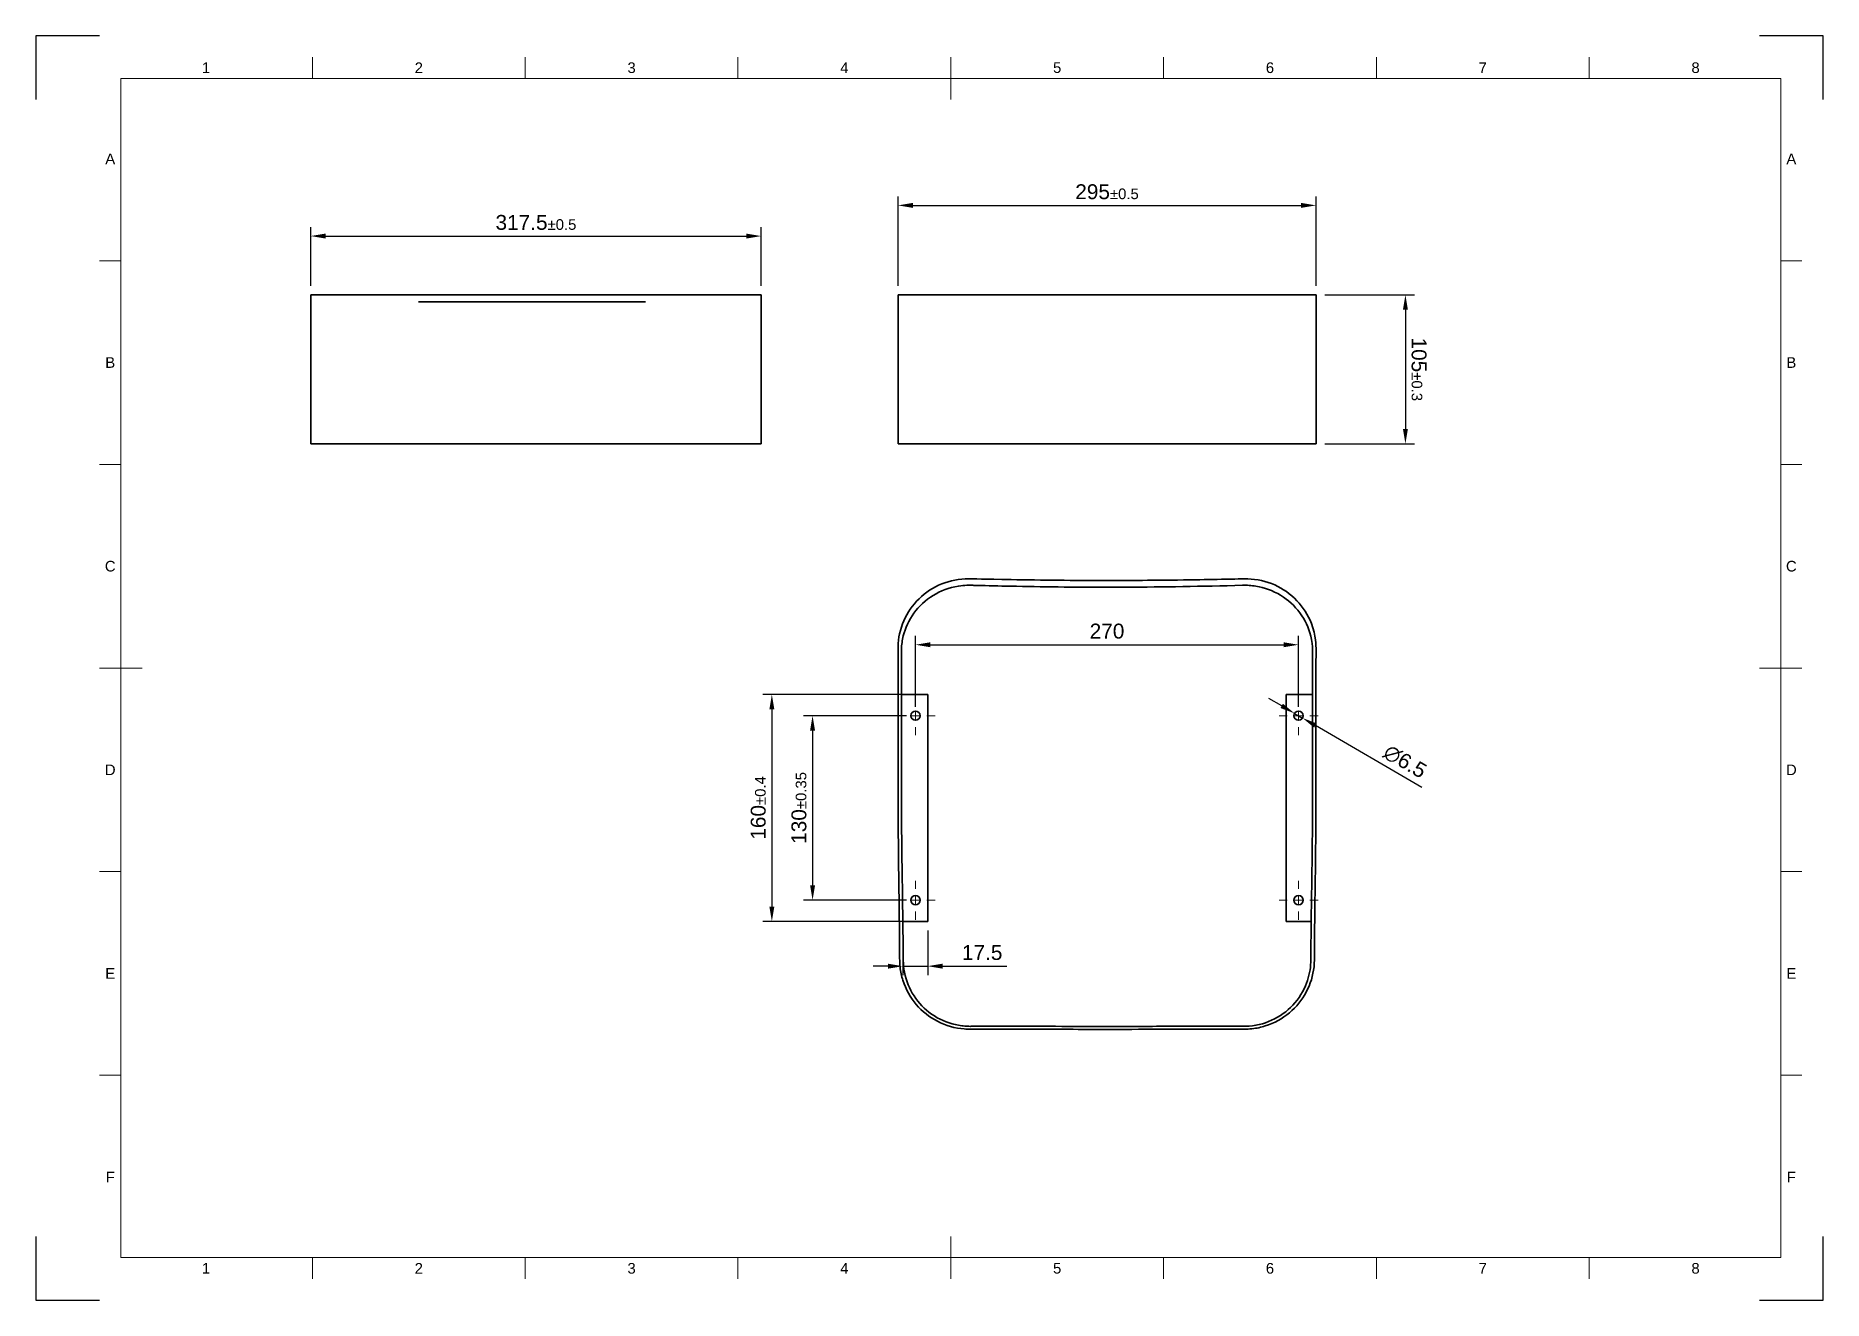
# Model space of a CAD drawing. Header units: millimetres. Extents: x 0 to 420, y 0 to 297.
import ezdxf
from ezdxf.enums import TextEntityAlignment as Align

# ---------------------------------------------------------------- set-up
doc = ezdxf.new("R2010")
doc.units = ezdxf.units.MM
doc.header["$LTSCALE"] = 0.75
doc.linetypes.add('CENTER2', pattern=[28.575, 19.05, -3.175, 3.175, -3.175])
for name, color, linetype, lineweight in [('BORDER', 7, 'Continuous', 18), ('FD_Dimensions', 7, 'Continuous', 18), ('Smart Centers', 7, 'CENTER2', 18), ('Visible', 7, 'Continuous', 35)]:
    doc.layers.add(name, color=color, linetype=linetype, lineweight=lineweight)
doc.styles.add('FusionTitle', font='arial.ttf')
doc.styles.get("Standard").update_dxf_attribs({"font": 'arial.ttf'})
doc.dimstyles.new('Dim-ISO-25', dxfattribs={"dimtxt": 3.5, "dimasz": 3.5, "dimexe": 2.1, "dimexo": 2.1, "dimgap": 1.4, "dimtad": 1, "dimdsep": 46, "dimtxsty": 'Standard', "dimcen": 0, "dimazin": 2, "dimtp": 0.1, "dimtm": 0.1, "dimtfac": 0.714286, "dimtmove": 0, "dimatfit": 3, "dimfxl": 1, "dimarcsym": 0})

# ---------------------------------------------------------------- blocks, each defined once
blk = doc.blocks.new('ISO_A3_SHEET')
at = {"layer": 'BORDER'}
for p, q in [((65, 292), (65, 287)), ((115, 292), (115, 287)), ((165, 292), (165, 287)), ((215, 292), (215, 282)), ((265, 292), (265, 287)), ((315, 292), (315, 287)), ((365, 292), (365, 287)), ((410, 287), (20, 287)), ((20, 287), (20, 10)), ((410, 287), (410, 10)), ((15, 244.16666), (20, 244.16666)), ((415, 244.16666), (410, 244.16666)), ((15, 196.33333), (20, 196.33333)), ((415, 196.33333), (410, 196.33333)), ((15, 148.5), (25, 148.5)), ((415, 148.5), (405, 148.5)), ((15, 100.66667), (20, 100.66667)), ((415, 100.66667), (410, 100.66667)), ((15, 52.83334), (20, 52.83334)), ((415, 52.83334), (410, 52.83334)), ((215, 5), (215, 15)), ((20, 10), (410, 10)), ((65, 5), (65, 10)), ((115, 5), (115, 10)), ((165, 5), (165, 10)), ((265, 5), (265, 10)), ((315, 5), (315, 10)), ((365, 5), (365, 10))]:
    blk.add_line(p, q, dxfattribs=at)
at = {"layer": 'Defpoints'}
for p, q in [((15, 297), (0, 297)), ((0, 297), (0, 282)), ((420, 297), (405, 297)), ((420, 282), (420, 297)), ((0, 15), (0, 0)), ((420, 0), (420, 15)), ((0, 0), (15, 0)), ((405, 0), (420, 0))]:
    blk.add_line(p, q, dxfattribs=at)
at = {"layer": 'BORDER', "style": 'FusionTitle'}
for s, p in [('1', (40, 289.5)), ('2', (90, 289.5)), ('3', (140, 289.5)), ('4', (190, 289.5)), ('5', (240, 289.5)), ('6', (290, 289.5)), ('7', (340, 289.5)), ('8', (390, 289.5)), ('A', (17.5, 268.08333)), ('A', (412.5, 268.08333)), ('B', (17.5, 220.25)), ('B', (412.5, 220.25)), ('C', (17.5, 172.41667)), ('C', (412.5, 172.41667)), ('D', (17.5, 124.58334)), ('D', (412.5, 124.58334)), ('E', (17.5, 76.75001)), ('E', (412.5, 76.75001)), ('F', (17.5, 28.91668)), ('F', (412.5, 28.91668)), ('1', (40, 7.5)), ('2', (90, 7.5)), ('3', (140, 7.5)), ('4', (190, 7.5)), ('5', (240, 7.5)), ('6', (290, 7.5)), ('7', (340, 7.5)), ('8', (390, 7.5))]:
    blk.add_text(s, height=2.5, dxfattribs=at).set_placement(p, align=Align.MIDDLE)
blk = doc.blocks.new('*U5')
at = {"layer": 'Smart Centers', "color": 0, "ltscale": 0.75, "transparency": 16777216}
for p, q in [((0, 2.678906), (0, 4.583333)), ((-4.583333, 0), (-2.678906, 0)), ((2.678906, 0), (4.583333, 0)), ((0, -4.583333), (0, -2.678906))]:
    blk.add_line(p, q, dxfattribs=at)
at = {"layer": 'Smart Centers', "color": 0, "linetype": 'Continuous', "ltscale": 0.75, "transparency": 16777216}
for p, q in [((-0.892969, 0), (0.892969, 0)), ((0, -0.892969), (0, 0.892969))]:
    blk.add_line(p, q, dxfattribs=at)
blk = doc.blocks.new('*U6')
at = {"layer": 'Smart Centers', "color": 0, "ltscale": 0.75, "transparency": 16777216}
for p, q in [((0, 2.678906), (0, 4.583333)), ((-4.583333, 0), (-2.678906, 0)), ((2.678906, 0), (4.583333, 0)), ((0, -4.583333), (0, -2.678906))]:
    blk.add_line(p, q, dxfattribs=at)
at = {"layer": 'Smart Centers', "color": 0, "linetype": 'Continuous', "ltscale": 0.75, "transparency": 16777216}
for p, q in [((-0.892969, 0), (0.892969, 0)), ((0, -0.892969), (0, 0.892969))]:
    blk.add_line(p, q, dxfattribs=at)
blk = doc.blocks.new('*U7')
at = {"layer": 'Smart Centers', "color": 0, "ltscale": 0.75, "transparency": 16777216}
for p, q in [((0, 2.678906), (0, 4.583333)), ((-4.583333, 0), (-2.678906, 0)), ((2.678906, 0), (4.583333, 0)), ((0, -4.583333), (0, -2.678906))]:
    blk.add_line(p, q, dxfattribs=at)
at = {"layer": 'Smart Centers', "color": 0, "linetype": 'Continuous', "ltscale": 0.75, "transparency": 16777216}
for p, q in [((-0.892969, 0), (0.892969, 0)), ((0, -0.892969), (0, 0.892969))]:
    blk.add_line(p, q, dxfattribs=at)
blk = doc.blocks.new('*D17')
at = {"layer": 'Defpoints', "color": 0, "transparency": 16777216}
for p in [(300.821417, 257.158687), (202.602048, 236.158687), (300.821417, 236.158687)]:
    blk.add_point(p, dxfattribs=at)
at = {"layer": 'FD_Dimensions', "color": 0, "lineweight": -2, "transparency": 16777216}
for p, q in [((202.602048, 238.258687), (202.602048, 259.258687)), ((206.102048, 257.158687), (297.321417, 257.158687)), ((300.821417, 238.258687), (300.821417, 259.258687))]:
    blk.add_line(p, q, dxfattribs=at)
at = {"layer": 'FD_Dimensions', "color": 0, "transparency": 16777216}
for points in [[(206.102048, 257.742021), (206.102048, 256.575354), (202.602048, 257.158687)], [(297.321417, 257.742021), (297.321417, 256.575354), (300.821417, 257.158687)]]:
    blk.add_solid(points, dxfattribs=at)
at = {"layer": 'FD_Dimensions', "color": 0, "transparency": 16777216, "insert": (251.711733, 260.345693), "char_height": 3.5, "attachment_point": 5}
blk.add_mtext('295{\\H2.5;±0.5}', dxfattribs=at)
blk = doc.blocks.new('*D18')
at = {"layer": 'Defpoints', "color": 0, "transparency": 16777216}
for p in [(300.820666, 236.158687), (300.821417, 201.158687), (321.821417, 201.159138)]:
    blk.add_point(p, dxfattribs=at)
at = {"layer": 'FD_Dimensions', "color": 0, "lineweight": -2, "transparency": 16777216}
for p, q in [((302.920666, 236.158732), (323.920666, 236.159183)), ((321.820741, 232.659138), (321.821342, 204.659138)), ((302.921417, 201.158732), (323.921417, 201.159183))]:
    blk.add_line(p, q, dxfattribs=at)
at = {"layer": 'FD_Dimensions', "color": 0, "transparency": 16777216}
for points in [[(322.404074, 232.659151), (321.237408, 232.659126), (321.820666, 236.159138)], [(322.404676, 204.659151), (321.238009, 204.659126), (321.821417, 201.159138)]]:
    blk.add_solid(points, dxfattribs=at)
at = {"layer": 'FD_Dimensions', "color": 0, "transparency": 16777216, "insert": (325.008047, 218.659207), "char_height": 3.5, "attachment_point": 5, "rotation": 270.00120321}
blk.add_mtext('105{\\H2.5;±0.3}', dxfattribs=at)
blk = doc.blocks.new('*D19')
at = {"layer": 'Defpoints', "color": 0, "transparency": 16777216}
for p in [(296.711868, 153.957057), (206.711868, 137.296708), (296.711868, 137.296708)]:
    blk.add_point(p, dxfattribs=at)
at = {"layer": 'FD_Dimensions', "color": 0, "lineweight": -2, "transparency": 16777216}
for p, q in [((206.711868, 139.396708), (206.711868, 156.057057)), ((296.711868, 139.396708), (296.711868, 156.057057)), ((210.211868, 153.957057), (293.211868, 153.957057))]:
    blk.add_line(p, q, dxfattribs=at)
at = {"layer": 'FD_Dimensions', "color": 0, "transparency": 16777216}
for points in [[(210.211868, 154.54039), (210.211868, 153.373724), (206.711868, 153.957057)], [(293.211868, 154.54039), (293.211868, 153.373724), (296.711868, 153.957057)]]:
    blk.add_solid(points, dxfattribs=at)
at = {"layer": 'FD_Dimensions', "color": 0, "transparency": 16777216, "insert": (251.711868, 157.144062), "char_height": 3.5, "attachment_point": 5}
blk.add_mtext('270', dxfattribs=at)
blk = doc.blocks.new('*D20')
at = {"layer": 'Defpoints', "color": 0, "transparency": 16777216}
for p in [(206.711868, 137.296708), (182.523669, 93.963375), (206.711868, 93.963375)]:
    blk.add_point(p, dxfattribs=at)
at = {"layer": 'FD_Dimensions', "color": 0, "lineweight": -2, "transparency": 16777216}
for p, q in [((204.611868, 137.296708), (180.423669, 137.296708)), ((182.523669, 133.796708), (182.523669, 97.463375)), ((204.611868, 93.963375), (180.423669, 93.963375))]:
    blk.add_line(p, q, dxfattribs=at)
at = {"layer": 'FD_Dimensions', "color": 0, "transparency": 16777216}
for points in [[(181.940336, 133.796708), (183.107002, 133.796708), (182.523669, 137.296708)], [(181.940336, 97.463375), (183.107002, 97.463375), (182.523669, 93.963375)]]:
    blk.add_solid(points, dxfattribs=at)
at = {"layer": 'FD_Dimensions', "color": 0, "transparency": 16777216, "insert": (179.33547, 115.630041), "char_height": 3.5, "attachment_point": 5, "rotation": 90}
blk.add_mtext('130{\\H2.5;±0.35}', dxfattribs=at)
blk = doc.blocks.new('*D21')
at = {"layer": 'Defpoints', "color": 0, "transparency": 16777216}
for p in [(209.581913, 142.296563), (172.957299, 88.96352), (209.581913, 88.96352)]:
    blk.add_point(p, dxfattribs=at)
at = {"layer": 'FD_Dimensions', "color": 0, "lineweight": -2, "transparency": 16777216}
for p, q in [((207.481913, 142.296563), (170.857299, 142.296563)), ((172.957299, 138.796563), (172.957299, 92.46352)), ((207.481913, 88.96352), (170.857299, 88.96352))]:
    blk.add_line(p, q, dxfattribs=at)
at = {"layer": 'FD_Dimensions', "color": 0, "transparency": 16777216}
for points in [[(172.373965, 138.796563), (173.540632, 138.796563), (172.957299, 142.296563)], [(172.373965, 92.46352), (173.540632, 92.46352), (172.957299, 88.96352)]]:
    blk.add_solid(points, dxfattribs=at)
at = {"layer": 'FD_Dimensions', "color": 0, "transparency": 16777216, "insert": (169.770293, 115.630041), "char_height": 3.5, "attachment_point": 5, "rotation": 90}
blk.add_mtext('160{\\H2.5;±0.4}', dxfattribs=at)
blk = doc.blocks.new('*D22')
at = {"layer": 'Defpoints', "color": 0, "transparency": 16777216}
for p in [(203.742026, 88.96352), (209.581913, 88.96352), (209.581913, 78.46352)]:
    blk.add_point(p, dxfattribs=at)
at = {"layer": 'FD_Dimensions', "color": 0, "lineweight": -2, "transparency": 16777216}
for p, q in [((203.742026, 86.86352), (203.742026, 76.36352)), ((209.581913, 86.86352), (209.581913, 76.36352)), ((200.242026, 78.46352), (196.742026, 78.46352)), ((203.742026, 78.46352), (209.581913, 78.46352)), ((213.081913, 78.46352), (228.170112, 78.46352))]:
    blk.add_line(p, q, dxfattribs=at)
at = {"layer": 'FD_Dimensions', "color": 0, "transparency": 16777216}
for points in [[(200.242026, 79.046853), (200.242026, 77.880186), (203.742026, 78.46352)], [(213.081913, 79.046853), (213.081913, 77.880186), (209.581913, 78.46352)]]:
    blk.add_solid(points, dxfattribs=at)
at = {"layer": 'FD_Dimensions', "color": 0, "transparency": 16777216, "insert": (222.376012, 81.650525), "char_height": 3.5, "attachment_point": 5}
blk.add_mtext('17.5', dxfattribs=at)
blk = doc.blocks.new('*D23')
at = {"layer": 'Defpoints', "color": 0, "transparency": 16777216}
for p in [(170.448075, 249.953097), (64.604536, 236.158687), (170.448075, 236.158687)]:
    blk.add_point(p, dxfattribs=at)
at = {"layer": 'FD_Dimensions', "color": 0, "lineweight": -2, "transparency": 16777216}
for p, q in [((64.604536, 238.258687), (64.604536, 252.053097)), ((170.448075, 238.258687), (170.448075, 252.053097)), ((68.104536, 249.953097), (166.948075, 249.953097))]:
    blk.add_line(p, q, dxfattribs=at)
at = {"layer": 'FD_Dimensions', "color": 0, "transparency": 16777216}
for points in [[(68.104536, 250.53643), (68.104536, 249.369764), (64.604536, 249.953097)], [(166.948075, 250.53643), (166.948075, 249.369764), (170.448075, 249.953097)]]:
    blk.add_solid(points, dxfattribs=at)
at = {"layer": 'FD_Dimensions', "color": 0, "transparency": 16777216, "insert": (117.526306, 253.141296), "char_height": 3.5, "attachment_point": 5}
blk.add_mtext('317.5{\\H2.5;±0.5}', dxfattribs=at)
blk = doc.blocks.new('*U15')
at = {"layer": 'Smart Centers', "color": 0, "ltscale": 0.75, "transparency": 16777216}
for p, q in [((0, 2.678906), (0, 4.583333)), ((-4.583333, 0), (-2.678906, 0)), ((2.678906, 0), (4.583333, 0)), ((0, -4.583333), (0, -2.678906))]:
    blk.add_line(p, q, dxfattribs=at)
at = {"layer": 'Smart Centers', "color": 0, "linetype": 'Continuous', "ltscale": 0.75, "transparency": 16777216}
for p, q in [((-0.892969, 0), (0.892969, 0)), ((0, -0.892969), (0, 0.892969))]:
    blk.add_line(p, q, dxfattribs=at)
blk = doc.blocks.new('*D24')
at = {"layer": 'Defpoints', "color": 0, "transparency": 16777216}
for p in [(295.776055, 137.842479), (297.647681, 136.750938)]:
    blk.add_point(p, dxfattribs=at)
at = {"layer": 'FD_Dimensions', "color": 0, "lineweight": -2, "transparency": 16777216}
for p, q in [((292.75266, 139.605737), (289.729264, 141.368995)), ((295.776055, 137.842479), (297.647681, 136.750938)), ((325.683265, 120.400458), (300.671077, 134.98768))]:
    blk.add_line(p, q, dxfattribs=at)
at = {"layer": 'FD_Dimensions', "color": 0, "transparency": 16777216}
for points in [[(293.046536, 140.109636), (292.458783, 139.101837), (295.776055, 137.842479)], [(300.964953, 135.491579), (300.3772, 134.483781), (297.647681, 136.750938)]]:
    blk.add_solid(points, dxfattribs=at)
at = {"layer": 'FD_Dimensions', "color": 0, "transparency": 16777216, "insert": (321.720536, 126.514256), "char_height": 3.5, "attachment_point": 5, "rotation": 329.74906045}
blk.add_mtext('∅6.5', dxfattribs=at)

msp = doc.modelspace()

# ---------------------------------------------------------------- linework, layer by layer
at = {"layer": 'Visible', "extrusion": (0, 1, 0)}
for p, q in [((64.6045, 234.492), (64.6045, 236.1587)), ((64.6059, 236.1587), (89.9607, 236.1587)), ((89.9607, 236.1587), (143.2937, 236.1587)), ((143.2937, 236.1587), (170.4481, 236.1587)), ((170.4481, 234.492), (170.4481, 236.1587)), ((202.6023, 236.1587), (251.7119, 236.1587)), ((202.6023, 234.492), (202.6023, 236.1587)), ((251.7119, 236.1587), (300.8202, 236.1587)), ((300.8214, 234.492), (300.8214, 236.1587)), ((64.6045, 201.1587), (64.6045, 234.492)), ((89.9607, 234.492), (143.2937, 234.492)), ((170.4481, 201.1587), (170.4481, 234.492)), ((202.6023, 201.1587), (202.6023, 234.492)), ((300.8214, 201.1587), (300.8214, 234.492)), ((64.6512, 201.1587), (64.6059, 201.1587)), ((170.4481, 201.1587), (64.6515, 201.1587)), ((251.7119, 201.1587), (202.6023, 201.1587)), ((300.8202, 201.1587), (251.7119, 201.1587))]:
    msp.add_line(p, q, dxfattribs=at)
at = {"layer": 'Visible', "extrusion": (0, 2.966e-13, -1)}
for p, q in [((203.426, 142.2966), (209.5819, 142.2966)), ((209.5819, 142.2966), (209.5819, 88.9635)), ((293.8418, 142.2966), (299.9977, 142.2966)), ((293.8418, 88.9635), (293.8418, 142.2966)), ((209.5819, 88.9635), (203.742, 88.9635)), ((299.6817, 88.9635), (293.8418, 88.9635))]:
    msp.add_line(p, q, dxfattribs=at)
at = {"layer": 'Visible'}
for centre in [(206.7119, 137.2967), (296.7119, 137.2967), (206.7119, 93.9634), (296.7119, 93.9634)]:
    msp.add_circle(centre, 1.0833, dxfattribs=at)
for points, knots in [([(251.7119, 169.0558), (243.8782, 169.0573), (236.4731, 169.1341), (229.1684, 169.2571), (222.9767, 169.3614), (220.0969, 169.4452), (216.9969, 169.4648), (214.8507, 169.0314), (210.8448, 167.4217), (209.0445, 166.2231), (205.9821, 163.2521), (204.7835, 161.4815), (203.0887, 157.6063), (202.6545, 155.5272), (202.5903, 152.785), (202.6213, 151.8569), (202.6386, 133.37), (202.6398, 126.3161), (202.6413, 115.0442), (202.6382, 111.3531), (202.8042, 96.8375), (202.921, 89.9198), (202.9989, 79.4672), (202.9654, 79.3359), (203.2102, 77.1505), (203.436, 76.1176), (204.4225, 73.0015), (205.5122, 71.0898), (208.3078, 67.804), (210.01, 66.4856), (213.8616, 64.4841), (216.0091, 63.8906), (219.2315, 63.6209), (219.468, 63.6594), (224.619, 63.6993), (226.7198, 63.7046), (232.1566, 63.7021), (235.4448, 63.6835), (245.995, 63.6192), (250.5798, 63.5846), (266.1158, 63.6677), (272.9222, 63.7291), (284.1351, 63.6663), (284.3552, 63.5996), (286.8567, 63.8835), (287.8974, 64.1096), (291.0205, 65.0897), (292.9401, 66.163), (296.215, 68.8997), (297.5258, 70.5411), (299.5172, 74.239), (300.1276, 76.2805), (300.4576, 79.3867), (300.4299, 79.6688), (300.4602, 84.4834), (300.4824, 86.7079), (300.5603, 93.4491), (300.6287, 97.9878), (300.812, 113.0158), (300.783, 118.8281), (300.7835, 123.6909), (300.7842, 127.5178), (300.7873, 136.2607), (300.7934, 145.8891), (300.8239, 153.7301), (300.8306, 156.1066), (298.9403, 160.9935), (297.7698, 162.7967), (294.8155, 165.9067), (293.0256, 167.1424), (289.0657, 168.9128), (286.9168, 169.3795), (284.2402, 169.4601), (283.8463, 169.4425), (277.8715, 169.3198), (275.1752, 169.2707), (268.68, 169.1682), (264.9133, 169.1231), (257.9876, 169.0685), (254.8161, 169.0567), (251.7119, 169.0558)], [-6.5751416, -6.5751416, -6.5751416, -6.5751416, 0, 0, 0, 5.57329667, 5.57329667, 20.14021579, 20.14021579, 35.49107122, 35.49107122, 51.68112709, 51.68112709, 68.84117483, 68.84117483, 74.75037941, 74.75037941, 77.13560051, 77.13560051, 81.87363831, 81.87363831, 86.59079916, 86.59079916, 89.37456921, 89.37456921, 92.09721497, 92.09721497, 98.06019888, 98.06019888, 104.2638376, 104.2638376, 111.07855507, 111.07855507, 114.55693484, 114.55693484, 117.07832159, 117.07832159, 121.26215843, 121.26215843, 130.84470795, 130.84470795, 138.72219255, 138.72219255, 144.16537664, 144.16537664, 148.34231543, 148.34231543, 157.38969576, 157.38969576, 166.57879571, 166.57879571, 176.41062516, 176.41062516, 181.5387651, 181.5387651, 186.1195045, 186.1195045, 195.93655285, 195.93655285, 219.33041895, 219.33041895, 263.30512302, 263.30512302, 340.04252585, 340.04252585, 350.769866, 350.769866, 358.47022377, 358.47022377, 366.69042786, 366.69042786, 375.45995241, 375.45995241, 377.75913212, 377.75913212, 379.747831, 379.747831, 382.67890611, 382.67890611, 385.28438518, 385.28438518, 385.28438518, 385.28438518]), ([(251.7119, 167.4683), (253.2063, 167.4686), (254.7084, 167.4719), (264.8704, 167.5191), (273.9808, 167.6752), (283.7119, 167.9315), (283.9598, 167.9388), (285.3273, 167.9178), (286.3808, 167.8092), (289.42, 167.162), (291.3781, 166.3723), (294.8142, 164.0323), (296.2994, 162.5895), (298.5538, 159.1793), (299.3674, 157.3028), (300.0128, 153.8938), (300.0215, 152.7999), (300.0195, 152.2621), (300.019, 152.1244), (300.0175, 151.6853), (300.0164, 151.3771), (299.9867, 142.2211), (299.9925, 132.9653), (299.9921, 119.1699), (299.9921, 118.6199), (299.9921, 116.3438), (299.9921, 116.104), (299.992, 115.6048), (299.9918, 115.3463), (299.9864, 111.3959), (299.9503, 107.5143), (299.8203, 97.6944), (299.7087, 91.7253), (299.5867, 80.9453), (299.6091, 80.1186), (299.5208, 77.7889), (299.2131, 76.1401), (297.8996, 72.657), (296.8276, 70.8667), (293.9976, 67.8684), (292.3361, 66.6387), (288.5577, 64.9262), (286.5068, 64.4082), (284.0021, 64.3329), (283.6981, 64.3353), (283.4441, 64.3385), (283.318, 64.3401), (281.6803, 64.3599), (280.1047, 64.3726), (275.4397, 64.3927), (272.3003, 64.3865), (264.0759, 64.3456), (258.9194, 64.2978), (250.2595, 64.2822), (247.0436, 64.2946), (236.3126, 64.3559), (228.3113, 64.446), (219.6157, 64.3338), (219.0807, 64.3232), (217.3313, 64.4682), (216.3374, 64.6375), (213.4267, 65.4533), (211.5518, 66.3552), (208.3474, 68.8563), (207.0036, 70.3377), (204.9856, 73.799), (204.2818, 75.7014), (203.8339, 78.8571), (203.8342, 79.5097), (203.8274, 80.7268), (203.8255, 81.0414), (203.8182, 82.1119), (203.8119, 82.8875), (203.7323, 91.26), (203.5548, 99.5424), (203.4179, 113.8958), (203.4316, 119.8428), (203.4315, 124.1255), (203.4315, 127.5045), (203.4309, 133.9475), (203.4306, 145.1708), (203.4034, 152.4805), (203.4022, 152.6947), (203.4448, 153.9584), (203.5793, 154.9846), (204.2983, 157.8763), (205.1211, 159.707), (207.5197, 162.9867), (209.0314, 164.4257), (212.6054, 166.6104), (214.5912, 167.3825), (218.2772, 167.9695), (219.4161, 167.9392), (220.4978, 167.9109), (220.8329, 167.9022), (223.6921, 167.8292), (226.3178, 167.7678), (229.079, 167.7119), (236.4327, 167.563), (243.9691, 167.4695), (251.7119, 167.4683)], [-263.2689424, -263.2689424, -263.2689424, -263.2689424, -261.99127382, -261.99127382, -254.6704222, -254.6704222, -254.52357725, -254.52357725, -254.11194425, -254.11194425, -253.37394548, -253.37394548, -252.7180033, -252.7180033, -252.13125881, -252.13125881, -251.76121927, -251.76121927, -251.64157628, -251.64157628, -251.39903632, -251.39903632, -244.79930011, -244.79930011, -242.05916769, -242.05916769, -241.75287718, -241.75287718, -241.45384008, -241.45384008, -237.4132177, -237.4132177, -231.67967466, -231.67967466, -227.31647784, -227.31647784, -217.97973532, -217.97973532, -207.501858, -207.501858, -198.09529864, -198.09529864, -189.37067691, -189.37067691, -188.17197054, -188.17197054, -187.09343149, -187.09343149, -174.8695294, -174.8695294, -152.76861133, -152.76861133, -120.05716088, -120.05716088, -100.6977948, -100.6977948, -52.07310953, -52.07310953, -51.03440444, -51.03440444, -49.78245345, -49.78245345, -47.46074898, -47.46074898, -45.42763941, -45.42763941, -43.56539404, -43.56539404, -42.61978177, -42.61978177, -42.31038208, -42.31038208, -41.61970998, -41.61970998, -35.22405721, -35.22405721, -31.14521464, -31.14521464, -18.72256408, -18.72256408, -8.65433497, -8.65433497, -8.42438408, -8.42438408, -7.61854868, -7.61854868, -6.21346293, -6.21346293, -4.89016219, -4.89016219, -3.66684482, -3.66684482, -2.83509985, -2.83509985, -2.48553853, -2.48553853, 0, 0, 0, 6.61967328, 6.61967328, 6.61967328, 6.61967328])]:
    msp.add_open_spline(points, degree=3, knots=knots, dxfattribs=at)

# ---------------------------------------------------------------- block references
at = {"layer": 'BORDER'}
msp.add_blockref('ISO_A3_SHEET', (0, 0), dxfattribs=at)
at = {"layer": 'Smart Centers', "ltscale": 0.75}
for name, p in [('*U6', (206.7119, 137.2967)), ('*U5', (296.7119, 137.2967)), ('*U7', (206.7119, 93.9634)), ('*U15', (296.7119, 93.9634))]:
    msp.add_blockref(name, p, dxfattribs=at)

# ---------------------------------------------------------------- dimensions: what is measured, and where the dimension line sits
at = {"layer": 'FD_Dimensions'}
for p1, p2, distance, override, picture, middle in [((202.602, 236.1587), (300.8214, 236.1587), 21, {"dimgap": 1.4, "dimdec": 0, "dimlfac": 3, "dimclrd": 0, "dimclre": 0, "dimtol": 1, "dimlim": 0, "dimtp": 0.5, "dimtm": 0.5}, '*D17', (251.7117, 260.3457)), ((64.6045, 236.1587), (170.4481, 236.1587), 13.7944, {"dimgap": 1.4, "dimdec": 1, "dimlfac": 3, "dimclrd": 0, "dimclre": 0, "dimtol": 1, "dimlim": 0, "dimtp": 0.5, "dimtm": 0.5}, '*D23', (117.5263, 253.1413)), ((300.8207, 236.1587), (300.8214, 201.1587), 21, {"dimgap": 1.4, "dimlfac": 3, "dimclrd": 0, "dimclre": 0, "dimtol": 1, "dimlim": 0, "dimtp": 0.3, "dimtm": 0.3}, '*D18', (325.008, 218.6592)), ((206.7119, 137.2967), (296.7119, 137.2967), 16.6603, {"dimlfac": 3, "dimclrd": 0, "dimclre": 0}, '*D19', (251.7119, 157.1441)), ((209.5819, 142.2966), (209.5819, 88.9635), -36.6246, {"dimgap": 1.4, "dimlfac": 3, "dimclrd": 0, "dimclre": 0, "dimtol": 1, "dimlim": 0, "dimtp": 0.4, "dimtm": 0.4}, '*D21', (169.7703, 115.63)), ((203.742, 88.9635), (209.5819, 88.9635), -10.5, {"dimgap": 1.4, "dimdec": 1, "dimlfac": 3, "dimclrd": 0, "dimclre": 0, "dimtol": 0, "dimlim": 0, "dimtp": 0, "dimtm": 0, "dimtdec": 1}, '*D22', (222.376, 81.6505))]:
    dim = msp.add_aligned_dim(p1=p1, p2=p2, distance=distance, dimstyle='Dim-ISO-25', override=override, dxfattribs=at)
    dim.commit()
    dim.dimension.update_dxf_attribs({"geometry": picture, "text_midpoint": middle})
dim = msp.add_diameter_dim_2p(p1=(295.7761, 137.8425), p2=(297.6477, 136.7509), dimstyle='Dim-ISO-25', override={"dimlfac": 3, "dimclrd": 0, "dimclre": 0}, dxfattribs=at)
dim.commit()
dim.dimension.update_dxf_attribs({"geometry": '*D24', "text_midpoint": (320.0656, 123.6767), "dimtype": 163})
dim = msp.add_linear_dim(base=(182.5237, 93.9634), p1=(206.7119, 137.2967), p2=(206.7119, 93.9634), angle=270, dimstyle='Dim-ISO-25', override={"dimgap": 1.4, "dimlfac": 3, "dimtol": 1, "dimlim": 0, "dimtp": 0.35, "dimtm": 0.35}, dxfattribs=at)
dim.commit()
dim.dimension.update_dxf_attribs({"geometry": '*D20', "text_midpoint": (182.5237, 115.63), "dimtype": 161})

doc.saveas('drawing.dxf')
